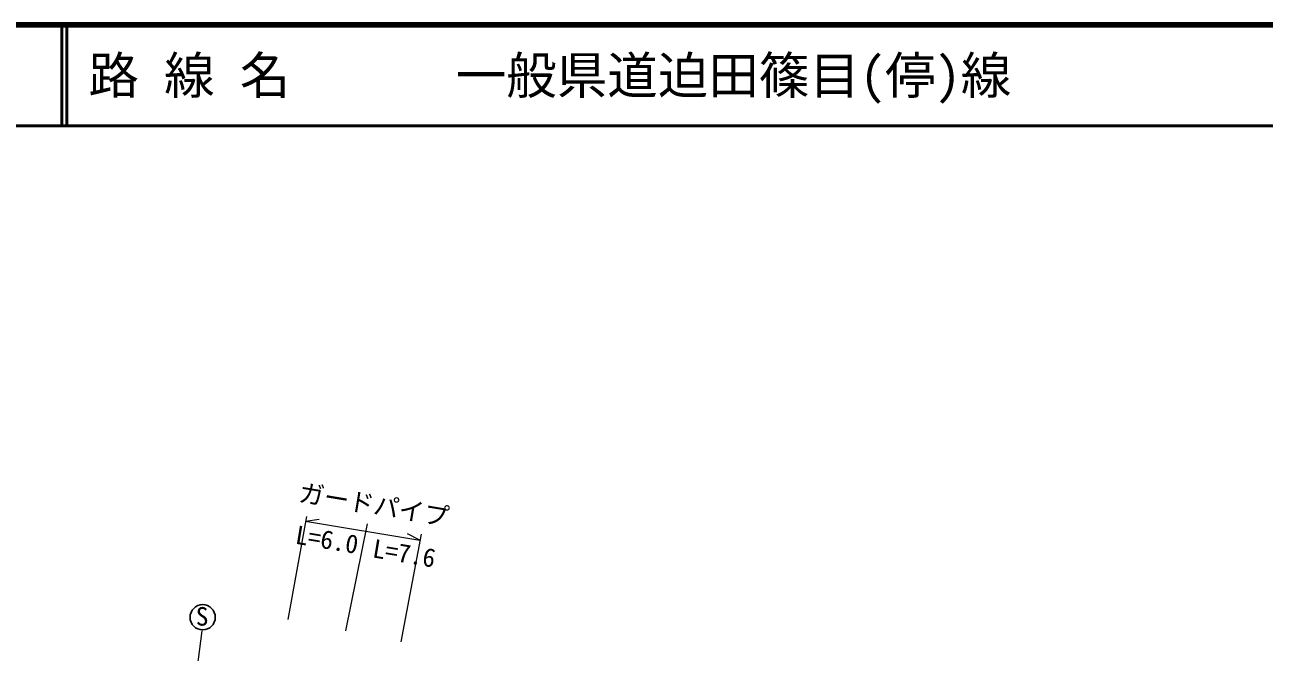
# Model space of a CAD drawing. Units: millimetres, scale not verified. Extents: x 40000 to 680000, y 20000 to 380000.
# Drawn here: x 174086 to 296758, y 317915 to 380000 of the extents above; entities that cross this region are included whole.
import ezdxf
from ezdxf.enums import TextEntityAlignment as Align

# ---------------------------------------------------------------- set-up
doc = ezdxf.new("R2010")
doc.units = ezdxf.units.MM
doc.header["$LTSCALE"] = 1000
for name, color, linetype, lineweight in [('M-BGD', 7, 'Continuous', 13), ('M-STR-HTXT', 7, 'Continuous', 13), ('M-TTL', 2, 'Continuous', 140), ('M-TTL-LINE', 7, 'Continuous', 50)]:
    doc.layers.add(name, color=color, linetype=linetype, lineweight=lineweight)
doc.layers.add('M-TTL-TXT', color=7, linetype='Continuous')
doc.styles.add('ＭＳ ゴシック', font='')
doc.styles.get('ＭＳ ゴシック').set_extended_font_data('MS Gothic')

msp = doc.modelspace()

# ---------------------------------------------------------------- linework, layer by layer
at = {"layer": 'M-BGD'}
msp.add_line((191614, 320020), (188980, 300159), dxfattribs=at)
at = {"layer": 'M-BGD', "lineweight": 25}
msp.add_circle((191693, 321370), 1250, dxfattribs=at)
at = {"layer": 'M-STR-HTXT'}
for p, q in [((201969, 331359), (200127, 321146)), ((201884, 330884), (203234, 331078)), ((201884, 330884), (213191, 328992)), ((207967, 330622), (205812, 320018)), ((213307, 329611), (211308, 318950)), ((213191, 328992), (211977, 329614))]:
    msp.add_line(p, q, dxfattribs=at)
at = {"layer": 'M-TTL'}
msp.add_line((680000, 380000), (40000, 380000), dxfattribs=at)
at = {"layer": 'M-TTL-LINE'}
for p, q in [((177750, 380000), (177750, 370000)), ((178250, 380000), (178250, 370000)), ((40000, 370000), (680000, 370000))]:
    msp.add_line(p, q, dxfattribs=at)

# ---------------------------------------------------------------- texts
at = {"layer": 'M-BGD', "style": 'ＭＳ ゴシック'}
msp.add_text('S', height=1833, dxfattribs=at).set_placement((191014, 319996), align=Align.BOTTOM_LEFT)
at = {"layer": 'M-STR-HTXT', "style": 'ＭＳ ゴシック'}
for s, p in [('ガードパイプ', (201011, 332307)), ('L=6.0', (200682, 328125)), ('L=7.6', (208326, 326770))]:
    msp.add_text(s, height=1833, rotation=350.499, dxfattribs=at).set_placement(p, align=Align.BOTTOM_LEFT)
at = {"layer": 'M-TTL-TXT', "style": 'ＭＳ ゴシック'}
for s, p in [('路 線 名', (180380, 375000)), ('一般県道迫田篠目(停)線', (216734, 375000))]:
    msp.add_text(s, height=3666, dxfattribs=at).set_placement(p, align=Align.MIDDLE_LEFT)

doc.saveas('drawing.dxf')
